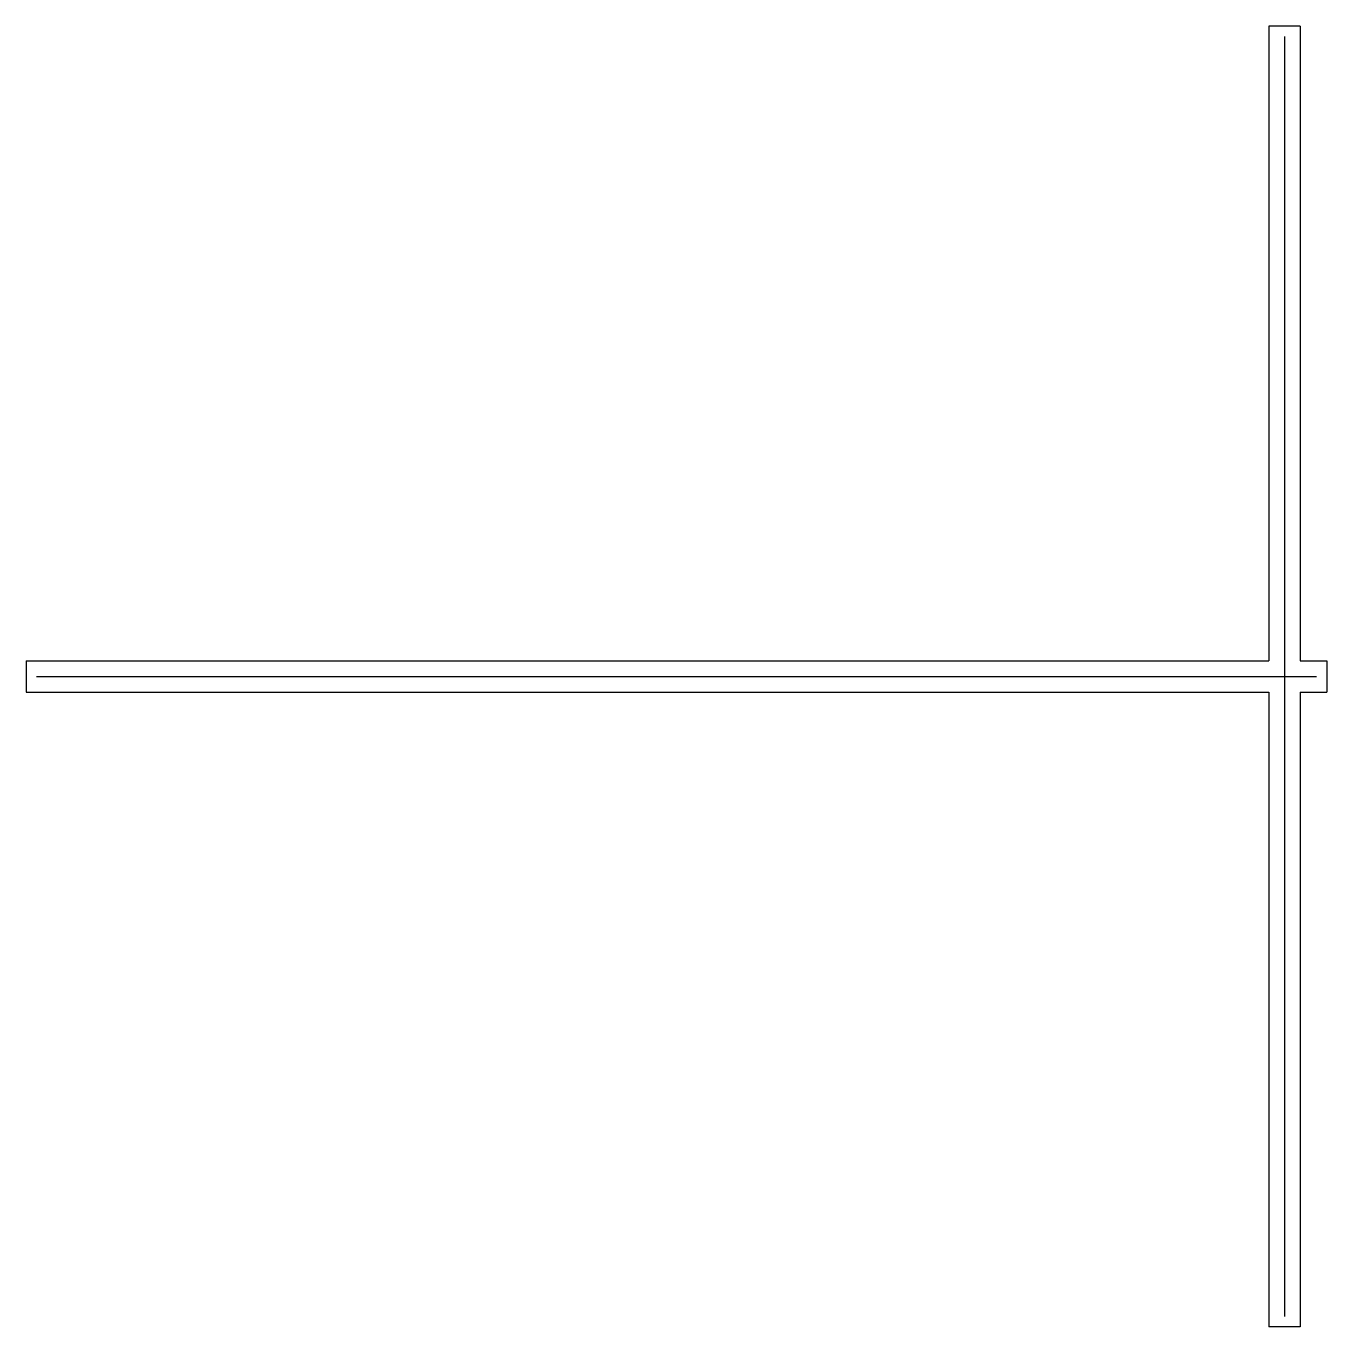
# Model space of a CAD drawing. Units: millimetres at full size, sheet at 1:100. Extents: x -15751 to 9139, y -22057 to 2833.
import ezdxf

# ---------------------------------------------------------------- set-up
doc = ezdxf.new("R2010")
doc.units = ezdxf.units.MM
doc.header["$LTSCALE"] = 100
doc.layers.add('0-0', color=7, linetype='Continuous')

msp = doc.modelspace()

# ---------------------------------------------------------------- linework, layer by layer
at = {"layer": '0-0'}
for p, q in [((8026.5, 2832.7), (8026.5, -9312.2)), ((8626.5, 2832.7), (8026.5, 2832.7)), ((8626.5, 2832.7), (8626.5, -9312.2)), ((8326.5, 2632.7), (8326.5, -21857.1)), ((-15751, -9312.2), (8026.5, -9312.2)), ((-15751, -9312.2), (-15751, -9912.2)), ((8626.5, -9312.2), (9138.8, -9312.2)), ((9138.8, -9312.2), (9138.8, -9912.2)), ((-15551, -9612.2), (8938.8, -9612.2)), ((-15751, -9912.2), (8026.5, -9912.2)), ((8026.5, -9912.2), (8026.5, -22057.1)), ((8626.5, -9912.2), (9138.8, -9912.2)), ((8626.5, -9912.2), (8626.5, -22057.1)), ((8626.5, -22057.1), (8026.5, -22057.1))]:
    msp.add_line(p, q, dxfattribs=at)

doc.saveas('drawing.dxf')
